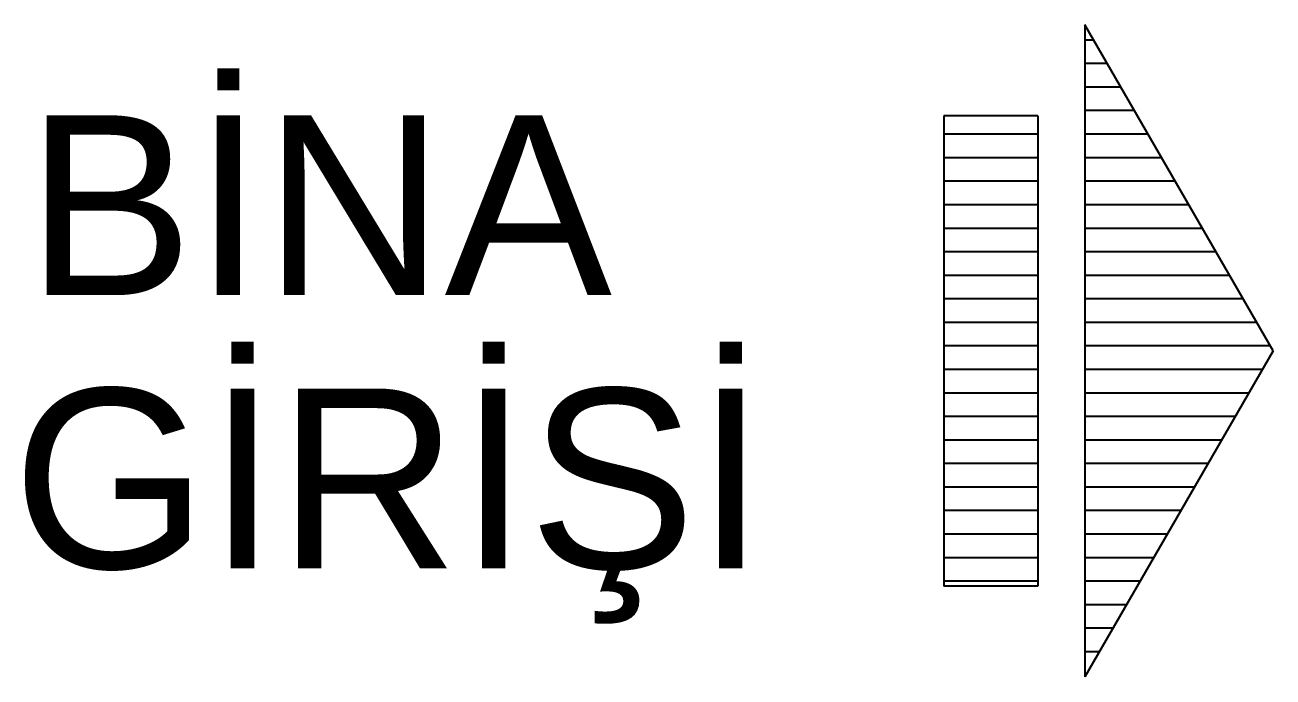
# Model space of a CAD drawing. Header units: centimetres. Extents: x 14449 to 53524, y -19051 to -10746.
# Drawn here: x 23888 to 24005.3, y -17474.6 to -17413.3 of the extents above; entities that cross this region are included whole.
import ezdxf

# ---------------------------------------------------------------- set-up
doc = ezdxf.new("R2010")
doc.units = ezdxf.units.CM
doc.layers.add('35YZ10M3', color=5, linetype='Continuous')
doc.styles.get("Standard").update_dxf_attribs({"font": 'arial.ttf'})

msp = doc.modelspace()

# ---------------------------------------------------------------- linework, layer by layer
at = {"color": 0}
for p, q in [((23988.41, -17414.76), (23987.59, -17414.76)), ((23989.68, -17416.97), (23987.59, -17416.97)), ((23990.96, -17419.18), (23987.59, -17419.18)), ((23992.23, -17421.39), (23987.59, -17421.39)), ((23983.17, -17423.6), (23974.32, -17423.6)), ((23993.51, -17423.6), (23987.59, -17423.6)), ((23983.17, -17425.81), (23974.32, -17425.81)), ((23994.79, -17425.81), (23987.59, -17425.81)), ((23983.17, -17428.02), (23974.32, -17428.02)), ((23996.06, -17428.02), (23987.59, -17428.02)), ((23983.17, -17430.24), (23974.32, -17430.24)), ((23997.34, -17430.24), (23987.59, -17430.24)), ((23983.17, -17432.45), (23974.32, -17432.45)), ((23998.62, -17432.45), (23987.59, -17432.45)), ((23983.17, -17434.66), (23974.32, -17434.66)), ((23999.89, -17434.66), (23987.59, -17434.66)), ((23983.17, -17436.87), (23974.32, -17436.87)), ((24001.17, -17436.87), (23987.59, -17436.87)), ((23983.17, -17439.08), (23974.32, -17439.08)), ((24002.44, -17439.08), (23987.59, -17439.08)), ((23983.17, -17441.29), (23974.32, -17441.29)), ((24003.72, -17441.29), (23987.59, -17441.29)), ((23983.17, -17443.5), (23974.32, -17443.5)), ((24005, -17443.5), (23987.59, -17443.5)), ((23983.17, -17445.71), (23974.32, -17445.71)), ((24004.27, -17445.71), (23987.59, -17445.71)), ((23983.17, -17447.92), (23974.32, -17447.92)), ((24002.99, -17447.92), (23987.59, -17447.92)), ((23983.17, -17450.13), (23974.32, -17450.13)), ((24001.72, -17450.13), (23987.59, -17450.13)), ((23983.17, -17452.34), (23974.32, -17452.34)), ((24000.44, -17452.34), (23987.59, -17452.34)), ((23983.17, -17454.55), (23974.32, -17454.55)), ((23999.16, -17454.55), (23987.59, -17454.55)), ((23983.17, -17456.76), (23974.32, -17456.76)), ((23997.89, -17456.76), (23987.59, -17456.76)), ((23983.17, -17458.97), (23974.32, -17458.97)), ((23996.61, -17458.97), (23987.59, -17458.97)), ((23983.17, -17461.18), (23974.32, -17461.18)), ((23995.33, -17461.18), (23987.59, -17461.18)), ((23983.17, -17463.39), (23974.32, -17463.39)), ((23994.06, -17463.39), (23987.59, -17463.39)), ((23983.17, -17465.6), (23974.32, -17465.6)), ((23992.78, -17465.6), (23987.59, -17465.6)), ((23991.51, -17467.81), (23987.59, -17467.81)), ((23990.23, -17470.02), (23987.59, -17470.02)), ((23988.95, -17472.24), (23987.59, -17472.24)), ((23987.68, -17474.45), (23987.59, -17474.45))]:
    msp.add_line(p, q, dxfattribs=at)
at = {"layer": '35YZ10M3'}
for p, q in [((24005.27, -17443.97), (23987.59, -17413.34)), ((23987.59, -17413.34), (23987.59, -17474.6)), ((23974.32, -17421.87), (23974.32, -17466.08)), ((23983.17, -17421.87), (23974.32, -17421.87)), ((23983.17, -17421.87), (23983.17, -17466.08)), ((24005.27, -17443.97), (23987.59, -17474.6)), ((23983.17, -17466.08), (23974.32, -17466.08))]:
    msp.add_line(p, q, dxfattribs=at)

# ---------------------------------------------------------------- texts
at = {"color": 3}
for s, p in [('BİNA ', (23888.08, -17438.72)), ('GİRİŞİ', (23886.79, -17464.4))]:
    msp.add_text(s, height=16.892, dxfattribs=at).set_placement(p)

doc.saveas('drawing.dxf')
